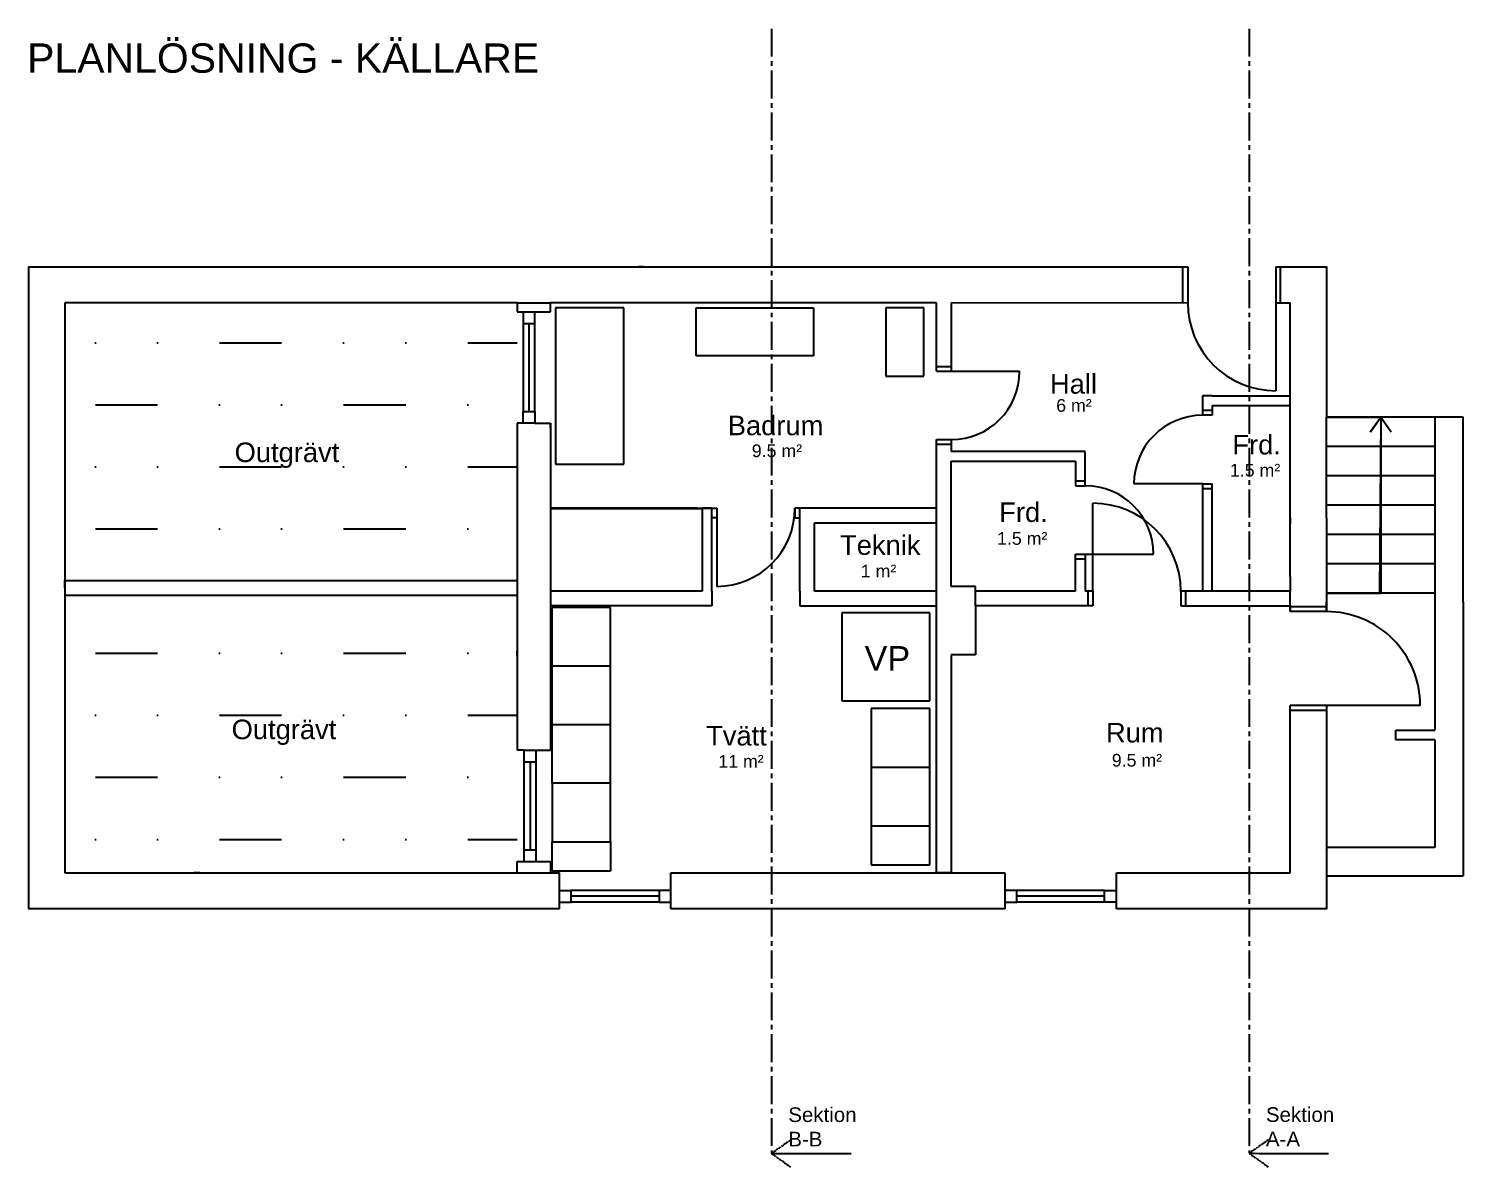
# Model space of a CAD drawing. Header units: millimetres. Extents: x -90687 to 89961, y -57823 to 169777.
# Drawn here: x 6938 to 21618, y -29446 to -17798 of the extents above; entities that cross this region are included whole.
import ezdxf

# ---------------------------------------------------------------- set-up
doc = ezdxf.new("R2010")
doc.units = ezdxf.units.MM
doc.linetypes.add('CENTER2', pattern=[28.575, 19.05, -3.175, 3.175, -3.175])
doc.linetypes.add('PHANTOM2', pattern=[31.75, 15.875, -3.175, 3.175, -3.175, 3.175, -3.175])
doc.layers.get('0').update_dxf_attribs({"color": 1})
for name, color, linetype in [('Angivelser', 7, 'Continuous'), ('Grundritningar', 1, 'Continuous'), ('Rumsangivelser', 7, 'Continuous'), ('Sektionsangivelser', 4, 'PHANTOM2')]:
    doc.layers.add(name, color=color, linetype=linetype)
doc.styles.get("Standard").update_dxf_attribs({"font": 'Arial.ttf', "height": 170})
doc.dimstyles.new('ISO-25', dxfattribs={"dimscale": 10, "dimtxt": 2.5, "dimasz": 15, "dimexe": 10, "dimexo": 0.625, "dimgap": 15, "dimtad": 1, "dimlfac": 0.001, "dimtxsty": 'Standard', "dimblk": 'OBLIQUE', "dimblk1": 'OBLIQUE', "dimblk2": 'OBLIQUE', "dimcen": 20, "dimdle": 10, "dimadec": 0, "dimazin": 0, "dimtfac": 1, "dimtmove": 0, "dimatfit": 3, "dimldrblk": 'OPEN90', "dimfxl": 1, "dimarcsym": 0})

# ---------------------------------------------------------------- blocks, each defined once
blk = doc.blocks.new('_Oblique')
at = {"color": 0, "linetype": 'ByBlock', "lineweight": -2}
blk.add_line((-0.5, -0.5), (0.5, 0.5), dxfattribs=at)

msp = doc.modelspace()

# ---------------------------------------------------------------- hatches: boundary and pattern name
at = {"layer": 'Grundritningar'}
h = msp.add_hatch(dxfattribs=at)
h.set_pattern_fill('MUDST', color=256, scale=100)
h.set_pattern_definition([(0, (-5e-12, -17837.1), (1270, 635), [635, -635, 0, -635, 0, -635])])
h.paths.add_polyline_path([(7308.249, -20603.149), (7308.249, -23443.149), (11938.249, -23443.149), (11938.249, -20603.149)])
h.paths.add_polyline_path([(7308.249, -26433.149), (8688.249, -26433.149), (11938.249, -26433.149), (11938.249, -23593.149), (7308.249, -23593.149)])
h.paths.add_polyline_path([(8980.566, -22353.838), (10177.019, -22353.838), (10177.019, -21965.025), (8980.566, -21965.025)], flags=24)
h.paths.add_polyline_path([(8950.067, -25188.352), (10146.52, -25188.352), (10146.52, -24799.539), (8950.067, -24799.539)], flags=24)

# ---------------------------------------------------------------- linework, layer by layer
for p, q in [((13228.249, -20233.149), (13178.249, -20233.149)), ((18748.249, -20602.281), (18748.249, -20233.149)), ((18798.249, -20233.149), (18798.249, -20602.313)), ((19698.249, -20233.149), (19698.249, -20602.313)), ((19748.249, -20602.313), (19748.249, -20233.149)), ((11938.249, -20603.149), (7308.249, -20603.149)), ((7308.249, -20603.149), (7308.249, -26433.149)), ((11938.249, -20603.149), (12278.249, -20603.149)), ((11938.249, -20603.149), (11938.249, -20693.149)), ((11938.249, -20693.149), (12278.249, -20693.149)), ((11938.249, -20693.149), (11998.249, -20693.149)), ((11998.249, -20693.149), (11998.249, -20813.149)), ((12118.249, -20813.149), (12118.249, -20693.149)), ((16228.249, -20602.313), (12278.249, -20603.149)), ((12278.249, -20693.149), (12278.249, -20603.149)), ((12328.249, -20653.149), (12328.249, -22253.149)), ((13028.249, -20653.149), (12328.249, -20653.149)), ((13028.249, -22253.149), (13028.249, -20653.149)), ((13768.173, -21143.149), (13768.173, -20653.149)), ((13768.173, -20653.149), (14968.173, -20653.149)), ((14968.173, -20653.149), (14968.173, -21143.149)), ((16098.249, -20652.313), (15708.249, -20652.313)), ((15708.249, -20652.313), (15708.249, -21352.313)), ((16098.249, -21352.313), (16098.249, -20652.313)), ((16228.249, -21302.313), (16228.249, -20602.313)), ((16378.249, -20600.751), (18798.249, -20602.313)), ((16378.249, -20602.313), (16378.249, -21302.313)), ((19698.249, -20602.313), (19848.249, -20602.313)), ((19698.249, -20602.313), (19698.249, -21502.313)), ((19848.249, -22803.149), (19848.249, -20602.313)), ((11998.249, -20813.149), (12118.249, -20813.149)), ((11998.249, -20813.149), (11998.249, -21713.149)), ((12058.249, -21713.149), (12058.249, -20813.149)), ((12118.249, -21713.149), (12118.249, -20813.149)), ((14968.173, -21143.149), (13768.173, -21143.149)), ((16228.249, -21252.313), (16378.249, -21252.313)), ((19848.249, -21203.149), (19848.249, -21143.149)), ((15708.249, -21352.313), (16098.249, -21352.313)), ((16228.249, -21302.313), (16228.249, -21302.313)), ((16228.249, -21302.313), (16378.249, -21302.313)), ((16378.249, -21302.313), (17078.249, -21302.313)), ((19048.249, -21553.149), (18948.249, -21553.149)), ((18948.249, -21553.149), (18948.249, -21753.149)), ((19048.249, -21553.149), (19848.249, -21553.149)), ((11998.249, -21713.149), (12058.249, -21713.149)), ((11998.249, -21833.149), (11998.249, -21713.149)), ((12058.249, -21713.149), (12118.249, -21713.149)), ((12118.249, -21713.149), (12118.249, -21833.149)), ((19048.249, -21703.149), (18948.249, -21703.149)), ((19048.249, -21653.149), (19848.249, -21653.149)), ((19048.249, -21653.149), (19048.249, -21753.149)), ((11938.249, -21833.149), (11938.249, -25178.149)), ((11938.249, -21833.149), (11938.249, -21883.149)), ((11998.249, -21833.149), (11938.249, -21833.149)), ((12118.249, -21833.149), (11998.249, -21833.149)), ((12118.249, -21833.149), (12278.249, -21833.149)), ((12278.249, -21833.149), (12278.249, -25178.149)), ((12278.249, -21883.149), (12278.249, -21833.149)), ((19048.249, -21753.149), (18948.249, -21753.149)), ((21328.249, -21773.149), (20218.249, -21773.149)), ((20218.249, -22803.149), (20218.249, -21773.149)), ((20218.249, -21773.149), (20773.249, -21773.149)), ((21618.249, -21773.149), (21328.249, -21773.149)), ((21328.249, -21773.149), (21328.249, -23661.595)), ((21328.249, -21773.149), (21328.249, -22073.149)), ((21618.249, -23661.595), (21618.249, -21773.149)), ((16228.249, -22102.313), (16228.249, -22002.313)), ((16228.249, -22002.313), (16378.249, -22002.313)), ((16378.249, -22002.313), (16378.249, -22102.313)), ((16378.249, -22052.313), (16228.249, -22052.313)), ((16228.249, -26433.149), (16228.249, -22102.313)), ((16378.249, -22102.313), (16378.249, -22123.149)), ((17598.249, -22123.149), (16378.249, -22123.149)), ((17748.249, -22123.149), (17598.249, -22123.149)), ((17748.249, -22473.149), (17748.249, -22123.149)), ((21328.249, -22073.149), (20218.249, -22073.149)), ((21328.249, -22073.149), (21328.249, -22373.149)), ((12328.249, -22253.149), (13028.249, -22253.149)), ((16378.249, -23503.149), (16378.249, -22223.149)), ((16378.249, -22223.149), (17648.249, -22223.149)), ((17648.249, -22223.149), (17648.249, -22473.149)), ((17648.249, -22423.149), (17748.249, -22423.149)), ((18948.249, -22453.149), (18248.249, -22453.149)), ((18948.249, -22453.149), (18948.249, -23553.149)), ((18948.249, -22453.149), (19048.249, -22454.039)), ((19048.249, -23553.149), (19048.249, -22454.039)), ((21328.249, -22373.149), (20218.249, -22373.149)), ((21328.249, -22373.149), (21328.249, -22673.149)), ((17648.249, -22473.149), (17748.249, -22473.149)), ((19048.249, -22504.039), (18948.249, -22504.039)), ((13778.249, -22703.149), (12278.249, -22703.149)), ((12278.249, -22703.149), (12278.249, -22707.149)), ((12278.249, -22707.149), (13828.249, -22707.149)), ((13778.249, -22703.149), (13928.249, -22703.149)), ((13928.249, -22703.149), (13828.249, -22703.149)), ((13828.249, -22703.149), (13828.249, -23553.149)), ((13928.249, -22853.149), (13928.249, -22703.149)), ((13928.249, -22703.149), (13978.249, -22703.149)), ((13978.249, -22703.149), (13978.249, -22803.149)), ((13978.249, -22703.149), (13978.249, -23503.149)), ((14828.249, -22703.149), (14778.249, -22703.149)), ((14778.249, -22703.149), (14778.249, -22803.149)), ((16228.249, -22703.149), (14828.249, -22703.149)), ((14828.249, -23553.149), (14828.249, -22703.149)), ((16228.249, -22853.149), (16228.249, -22703.149)), ((17828.249, -23553.149), (17828.249, -22653.149)), ((21328.249, -22673.149), (20218.249, -22673.149)), ((21328.249, -22673.149), (21328.249, -22973.149)), ((13978.249, -22803.149), (13928.249, -22803.149)), ((13928.249, -23553.149), (13928.249, -22853.149)), ((14778.249, -22803.149), (14828.249, -22803.149)), ((14978.249, -23553.149), (14978.249, -22853.149)), ((14978.249, -22853.149), (16228.249, -22853.149)), ((16228.249, -23553.149), (16228.249, -22853.149)), ((19848.249, -23403.149), (19848.249, -22803.149)), ((19848.249, -23403.149), (19848.249, -22803.149)), ((19848.249, -22803.149), (19848.249, -22863.149)), ((21328.249, -22973.149), (20218.249, -22973.149)), ((21328.249, -22973.149), (21328.249, -23273.149)), ((17648.249, -23553.149), (17648.249, -23173.149)), ((17648.249, -23173.149), (17748.249, -23173.149)), ((17748.249, -23173.149), (17748.249, -23553.149)), ((17748.249, -23173.149), (18448.249, -23173.149)), ((17648.249, -23223.149), (17748.249, -23223.149)), ((21328.249, -23273.149), (20218.249, -23273.149)), ((21328.249, -23273.149), (21328.249, -23573.149)), ((7308.249, -23518.149), (7308.249, -23443.149)), ((7308.249, -23443.149), (11938.249, -23443.149)), ((7308.249, -23443.149), (7308.249, -23513.149)), ((7308.249, -23483.149), (7308.249, -23518.149)), ((19848.249, -23403.149), (19848.249, -23553.149)), ((7308.249, -23518.149), (7308.249, -23593.149)), ((7308.249, -23593.149), (11938.249, -23593.149)), ((13828.249, -23553.149), (12278.249, -23553.149)), ((13928.249, -23553.149), (13928.249, -23703.149)), ((14828.249, -23553.149), (14828.249, -23703.149)), ((16228.249, -23553.149), (14978.249, -23553.149)), ((16628.249, -23503.149), (16378.249, -23503.149)), ((16628.249, -23553.149), (16628.249, -23503.149)), ((17648.249, -23553.149), (16628.249, -23553.149)), ((16628.249, -23703.149), (16628.249, -23553.149)), ((17828.249, -23553.149), (17748.249, -23553.149)), ((17778.249, -23703.149), (17778.249, -23553.149)), ((17828.249, -23553.149), (17828.249, -23703.149)), ((19848.249, -23553.149), (18728.249, -23553.149)), ((18728.249, -23553.149), (18728.249, -23703.149)), ((18778.249, -23703.149), (18778.249, -23553.149)), ((19048.249, -23553.149), (18948.249, -23553.149)), ((19848.249, -23553.149), (19048.249, -23553.149)), ((19848.249, -23761.595), (19848.249, -23553.149)), ((21328.249, -23573.149), (20218.249, -23573.149)), ((20218.249, -23573.149), (20773.249, -23573.149)), ((13928.249, -23703.149), (12278.249, -23703.149)), ((12278.249, -23703.149), (12278.249, -23718.149)), ((12893.249, -23718.149), (12293.249, -23718.149)), ((12293.249, -24318.149), (12293.249, -23718.149)), ((12893.249, -24318.149), (12893.249, -23718.149)), ((14828.249, -23703.149), (16228.249, -23703.149)), ((16158.249, -23773.149), (15258.249, -23773.149)), ((15258.249, -23773.149), (15258.249, -24673.149)), ((16158.249, -24673.149), (16158.249, -23773.149)), ((16628.249, -23703.149), (16628.249, -24203.149)), ((17828.249, -23703.149), (16628.249, -23703.149)), ((18728.249, -23703.149), (19848.249, -23703.149)), ((20218.249, -23711.595), (19848.249, -23711.595)), ((19848.249, -23711.595), (19848.249, -23761.595)), ((20218.249, -23761.595), (19848.249, -23761.595)), ((20218.249, -23761.595), (20218.249, -23661.595)), ((20218.249, -23761.595), (20218.249, -23711.595)), ((21328.249, -23661.595), (21328.249, -24973.149)), ((21618.249, -23661.595), (21618.249, -24973.149)), ((11938.249, -24213.149), (11938.249, -24163.149)), ((12278.249, -24163.149), (12278.249, -24213.149)), ((16628.249, -24203.149), (16378.249, -24203.149)), ((16378.249, -24203.149), (16378.249, -26433.149)), ((12893.249, -24318.149), (12293.249, -24318.149)), ((12293.249, -24918.149), (12293.249, -24318.149)), ((12893.249, -24918.149), (12893.249, -24318.149)), ((15258.249, -24673.149), (16158.249, -24673.149)), ((16158.249, -24753.149), (15558.249, -24753.149)), ((15558.249, -24753.149), (15558.249, -25353.149)), ((16158.249, -25353.149), (16158.249, -24753.149)), ((19848.249, -26433.149), (19848.249, -24723.149)), ((20218.249, -24723.149), (19848.249, -24723.149)), ((19848.249, -24773.149), (19848.249, -24723.149)), ((20218.249, -24773.149), (19848.249, -24773.149)), ((21177.532, -24723.149), (20218.249, -24723.149)), ((20218.249, -24723.149), (20218.249, -24773.149)), ((12893.249, -24918.149), (12293.249, -24918.149)), ((12293.249, -25518.149), (12293.249, -24918.149)), ((12893.249, -25518.149), (12893.249, -24918.149)), ((20928.249, -25073.149), (20928.249, -24973.149)), ((20928.249, -24973.149), (21328.249, -24973.149)), ((21328.249, -25073.149), (20928.249, -25073.149)), ((21328.249, -25073.149), (21328.249, -26173.149)), ((21618.249, -24973.149), (21618.249, -26463.149)), ((12008.249, -25178.149), (11938.249, -25178.149)), ((12008.249, -25298.149), (12008.249, -25178.149)), ((12008.249, -25178.149), (12128.249, -25178.149)), ((12128.249, -25178.149), (12128.249, -25298.149)), ((12128.249, -25178.149), (12278.249, -25178.149)), ((12008.249, -26198.149), (12008.249, -25298.149)), ((12008.249, -25298.149), (12068.249, -25298.149)), ((12068.249, -25298.149), (12128.249, -25298.149)), ((12068.249, -25298.149), (12068.249, -26198.149)), ((12128.249, -25298.149), (12128.249, -26198.149)), ((15558.249, -25353.149), (16158.249, -25353.149)), ((15558.249, -25353.149), (15558.249, -25953.149)), ((16158.249, -25953.149), (16158.249, -25353.149)), ((12293.249, -25518.149), (12293.249, -26118.149)), ((12893.249, -25518.149), (12293.249, -25518.149)), ((12893.249, -26118.149), (12893.249, -25518.149)), ((7308.249, -25603.149), (7308.249, -25663.149)), ((15558.249, -25953.149), (16158.249, -25953.149)), ((15558.249, -25953.149), (15558.249, -26353.149)), ((16158.249, -26353.149), (16158.249, -25953.149)), ((12293.249, -26118.149), (12893.249, -26118.149)), ((12293.249, -26418.149), (12293.249, -26118.149)), ((12893.249, -26118.149), (12893.249, -26418.149)), ((12008.249, -26318.149), (12008.249, -26198.149)), ((12008.249, -26198.149), (12128.249, -26198.149)), ((12128.249, -26198.149), (12128.249, -26318.149)), ((21328.249, -26173.149), (20218.249, -26173.149)), ((20218.249, -26173.149), (20218.249, -26463.149)), ((11938.249, -26433.149), (11938.249, -26318.149)), ((11938.249, -26318.149), (12278.249, -26318.149)), ((11938.249, -26318.149), (12008.249, -26318.149)), ((12278.249, -26318.149), (12278.249, -26433.149)), ((12893.249, -26418.149), (12293.249, -26418.149)), ((15558.249, -26353.149), (16158.249, -26353.149)), ((7308.249, -26433.149), (8688.249, -26433.149)), ((8688.249, -26433.149), (8628.249, -26433.149)), ((8688.249, -26433.149), (11938.249, -26433.149)), ((11938.249, -26433.149), (12278.249, -26433.149)), ((12278.249, -26433.149), (12368.249, -26433.149)), ((12368.249, -26803.149), (12368.249, -26433.149)), ((13508.249, -26433.149), (16928.249, -26433.149)), ((13508.249, -26803.149), (13508.249, -26433.149)), ((14988.249, -26433.149), (15048.249, -26433.149)), ((16378.249, -26433.149), (16228.249, -26433.149)), ((16928.249, -26433.149), (16928.249, -26803.149)), ((18068.249, -26433.149), (18578.249, -26433.149)), ((18068.249, -26803.149), (18068.249, -26433.149)), ((18068.249, -26433.149), (18128.249, -26433.149)), ((18578.249, -26433.149), (18728.249, -26433.149)), ((18728.249, -26433.149), (19848.249, -26433.149)), ((20218.249, -26463.149), (21618.249, -26463.149)), ((12368.249, -26613.149), (12488.249, -26613.149)), ((13388.249, -26613.149), (12488.249, -26613.149)), ((12488.249, -26733.149), (12488.249, -26613.149)), ((13388.249, -26673.149), (12488.249, -26673.149)), ((13508.249, -26613.149), (13388.249, -26613.149)), ((13388.249, -26613.149), (13388.249, -26733.149)), ((17048.249, -26613.149), (16928.249, -26613.149)), ((17048.249, -26733.149), (17048.249, -26613.149)), ((17948.249, -26613.149), (17048.249, -26613.149)), ((17948.249, -26673.149), (17048.249, -26673.149)), ((17948.249, -26733.149), (17948.249, -26613.149)), ((17948.249, -26613.149), (18068.249, -26613.149)), ((12368.249, -26733.149), (12488.249, -26733.149)), ((13388.249, -26733.149), (12488.249, -26733.149)), ((13388.249, -26733.149), (13508.249, -26733.149)), ((16928.249, -26733.149), (17048.249, -26733.149)), ((17948.249, -26733.149), (17048.249, -26733.149)), ((18068.249, -26733.149), (17948.249, -26733.149))]:
    msp.add_line(p, q, dxfattribs=at)
for points in [[(6938.249, -20933.149), (6938.249, -20233.149), (15028.249, -20233.149)], [(15028.249, -20233.149), (18798.249, -20233.149)], [(19698.249, -20233.149), (20218.249, -20233.149), (20218.249, -21773.149)], [(8688.249, -26803.149), (6938.249, -26803.149), (6938.249, -20933.149)], [(20218.249, -22803.149), (20218.249, -23761.595)], [(20218.249, -24723.149), (20218.249, -26803.149), (18068.249, -26803.149)], [(12368.249, -26803.149), (8688.249, -26803.149)], [(16928.249, -26803.149), (13508.249, -26803.149)]]:
    msp.add_lwpolyline(points, dxfattribs=at)
for centre, radius, start, end in [((19698.249, -20602.313), 900, 180, 270), ((16378.249, -21302.313), 700, 270, 0), ((18948.249, -22453.149), 700, 90, 180), ((17748.249, -23173.149), 700, 0, 90), ((13978.249, -22703.149), 800, 270, 0), ((17828.249, -23553.149), 900, 0, 90), ((20219.046, -24720.086), 958.491, 359.8168603, 90.04766)]:
    msp.add_arc(centre, radius, start, end, dxfattribs=at)
at = {"layer": 'Sektionsangivelser', "linetype": 'CENTER2', "ltscale": 15}
for p, q in [((14538.401, -17798.182), (14538.401, -29304.482)), ((19425.929, -17798.182), (19425.929, -29303.287))]:
    msp.add_line(p, q, dxfattribs=at)

# ---------------------------------------------------------------- texts
at = {"layer": 'Angivelser'}
msp.add_text('PLANLÖSNING - KÄLLARE', height=300, dxfattribs=at).set_placement((6922.145, -18248.711))
at = {"layer": 'Grundritningar'}
msp.add_text('VP', height=250, dxfattribs=at).set_placement((15492.047, -24364.376))
at = {"layer": 'Rumsangivelser'}
for s, height, p in [('Hall', 200, (17388.731, -21531.934)), ('6 m²', 130, (17452.555, -21716.885)), ('Badrum', 200, (14091.588, -21957.094)), ('Frd.', 200, (19255.229, -22153.88)), ('Outgrävt', 200, (9045.368, -22231.737)), ('9.5 m²', 130, (14337.549, -22181.182)), ('1.5 m²', 130, (19230.321, -22379.812)), ('Frd.', 200, (16869.406, -22844.511)), ('Teknik', 200, (15240.731, -23180.841)), ('1.5 m²', 130, (16847.612, -23077.935)), ('1 m²', 130, (15452.798, -23411.387)), ('Outgrävt', 200, (9014.869, -25066.251)), ('Tvätt', 200, (13870.28, -25131.028)), ('Rum', 200, (17961.474, -25100.054)), ('11 m²', 130, (13994.817, -25358.228)), ('9.5 m²', 130, (18021.49, -25347.091))]:
    msp.add_text(s, height=height, dxfattribs=at).set_placement(p)
at = {"layer": 'Sektionsangivelser', "char_height": 150, "attachment_point": 1}
for s, insert in [('Sektion \\PB-B', (14710.822, -28832.995)), ('Sektion \\PA-A', (19598.35, -28831.8))]:
    msp.add_mtext_dynamic_manual_height_columns(s, width=219.37199, gutter_width=600, heights=[0], dxfattribs=dict(at, insert=insert))

# ---------------------------------------------------------------- leaders
at = {"layer": 'Grundritningar'}
for points, override in [([(20773.249, -21773.149), (20762.088, -23573.149)], {"dimldrblk": 'Open90'}), ([(20773.249, -21773.149), (20773.249, -23573.149)], {"dimscale": 10, "dimldrblk": 'Open90'})]:
    msp.add_leader(points, dimstyle='ISO-25', override=override, dxfattribs=at)
at = {"layer": 'Sektionsangivelser', "path_type": 1}
for points in [[(14538.401, -29304.482), (15352.873, -29306.248)], [(19425.929, -29303.287), (20240.401, -29305.054)]]:
    msp.add_leader(points, dimstyle='ISO-25', override={"dimasz": 20, "dimldrblk": 'Open90'}, dxfattribs=at)

doc.saveas('drawing.dxf')
